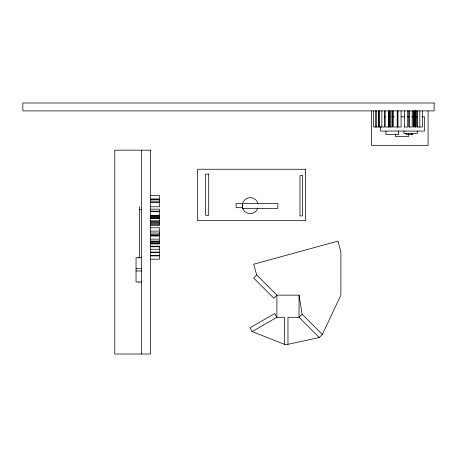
<?xml version="1.0" encoding="UTF-8"?>
<svg xmlns="http://www.w3.org/2000/svg" width="457" height="457" viewBox="0 0 457 457"><rect width="100%" height="100%" fill="white"/><g stroke="black" fill="none" stroke-linecap="round" stroke-linejoin="round"><path stroke-width="0.69" d="M257.988 203.548A7.998 7.998 0 0 0 242.541 203.548L242.541 207.689A7.998 7.998 0 0 0 257.782 208.352M322.334 334.455L340.888 295.136L340.888 251.778L337.957 241.102L253.732 264.232L256.663 274.908L276.891 295.136L299.044 295.136L302.106 314.227L322.334 334.455L319.272 337.517L287.967 344.327L284.471 344.327L252.115 331.593L249.95 327.84L274.726 313.536L276.891 317.289L284.471 317.289L284.471 344.327M256.663 274.908L253.601 277.97L273.829 298.204L276.891 295.136L276.891 317.289L252.115 331.593M302.106 314.227L299.044 317.289L287.967 317.289L287.967 344.327M384.114 116.843L385.537 116.843M388.387 116.843L389.81 116.843M391.94 116.843L394.077 116.843M401.189 116.843L404.748 116.843M407.593 116.843L409.015 116.843M411.86 116.843L416.841 116.843M421.822 116.843L424.667 116.843L424.667 131.068L380.561 131.068L380.561 126.8M393.997 127.017L397.287 127.017L397.287 110.891M397.647 127.017L401.086 127.017L401.086 110.891M404.285 127.017L407.724 127.017L407.724 110.891M150.639 195.51L159.487 195.51L159.487 198.949L150.639 198.949M150.639 199.326L159.487 199.326L159.487 202.417L150.639 202.417M150.639 199.898L159.487 199.898M150.639 201.851L159.487 201.851M150.639 206.77L159.487 206.77L159.487 202.988M242.541 207.689L236.08 207.689L236.08 203.548L277.856 203.548L277.856 208.386L242.541 208.386L242.541 203.548M150.639 209.163L159.487 209.163L159.487 211.682L150.639 211.682M139.619 209.706L141.493 209.706M150.639 211.145L159.487 211.145M150.639 215.293L159.487 215.293L159.487 218.149L150.639 218.149M150.639 215.91L159.487 215.91M150.639 216.698L159.487 216.698M150.639 217.475L159.487 217.475M150.639 218.543L159.487 218.543L159.487 221.097M150.639 220.834L159.487 220.834M150.639 221.696L159.487 221.696L159.487 225.358L150.639 225.358M150.639 222.485L159.487 222.485M150.639 223.513L159.487 223.513M150.639 224.581L159.487 224.581M150.639 227.78L159.487 227.78L159.487 230.551M150.639 231.088L159.487 231.088L159.487 235.264L150.639 235.264M150.639 233.013L159.487 233.013M150.639 234.727L159.487 234.727M150.639 235.812L159.487 235.812L159.487 238.583M150.639 235.903L159.487 235.869M150.639 239.12L159.487 239.12L159.487 241.639L150.639 241.639M150.639 241.096L159.487 241.096M150.639 242.039L159.487 242.039L159.487 243.935L150.639 243.935M150.639 243.027L159.487 243.027M150.639 243.57L159.487 243.57M150.639 246.22L159.487 246.22L159.487 248.911M150.639 246.763L159.487 246.763M150.639 249.242L159.487 249.242L159.487 252.11L150.639 252.11M150.639 252.435L159.487 252.435L159.487 255.297M159.487 255.743L150.639 255.76L159.487 255.811L159.487 259.193L150.639 259.193M141.493 257.714L136.037 257.714L136.037 281.998L141.493 281.998M136.037 268.722L141.493 268.722M136.037 270.99L141.493 270.99M319.272 337.517L299.044 317.289L299.044 295.136M428.078 110.891L428.078 145.48L371.581 145.48L371.581 110.891M422.417 110.891L422.417 127.017L416.784 127.017L416.784 110.891M419.823 110.891L419.823 127.017M417.509 110.891L417.509 127.017M417.224 131.068L417.224 133.455L403.977 133.455L403.977 131.068M415.767 110.891L415.767 127.017L414.939 127.017L414.939 110.891M415.716 110.891L415.716 127.017M414.985 110.891L414.985 127.017M413.905 110.891L413.905 127.017L413.179 127.017L413.179 110.891M412.517 133.198L412.517 134.569L406.182 134.569L406.182 133.198M412.14 110.891L412.14 127.017L408.741 127.017L408.741 110.891M411.923 133.198L411.923 134.569M409.472 110.891L409.472 127.017M408.752 133.198L408.752 134.569M408.461 133.838L408.461 136.609L395.505 136.609L395.505 133.838M404.634 110.891L404.634 127.017M398.601 131.068L398.601 134.569L385.925 134.569L385.925 131.068M398.001 110.891L398.001 127.017M397.247 110.891L397.247 127.017M393.277 110.891L393.277 127.017L392.449 127.017L392.5 110.891M391.923 110.891L391.923 127.017L389.632 127.017L389.632 110.891M390.358 110.891L390.358 127.017M388.896 110.891L388.896 127.017L385.165 127.017L385.165 110.891M384.44 110.891L384.44 127.017L378.807 127.017L378.807 110.891M381.846 110.891L381.846 127.017M379.533 110.891L379.533 127.017M378.322 110.891L378.322 127.017L373.495 127.017L373.495 110.891M376.379 110.891L376.379 127.017M375.437 110.891L375.437 127.017M159.487 212.237L159.487 215.104M141.493 150.17L141.493 354.015M139.619 206.627L139.619 257.794M138.814 257.371L138.814 257.794M138.814 281.918L138.814 282.34M434.15 102.985L22.85 102.985L22.85 110.891L434.15 110.891L434.15 102.985M150.639 150.17L114.776 150.17L114.776 354.015L150.639 354.015L150.639 150.17M305.619 169.244L197.458 169.244L197.458 220.685L305.619 220.685L305.619 169.244M208.712 174.106L205.639 174.106L205.639 215.327L208.712 215.327L208.712 174.106M302.374 175.654L299.981 175.654L299.981 215.927L302.374 215.927L302.374 175.654M388.816 127.017L388.816 110.891L388.77 127.017"/></g></svg>
